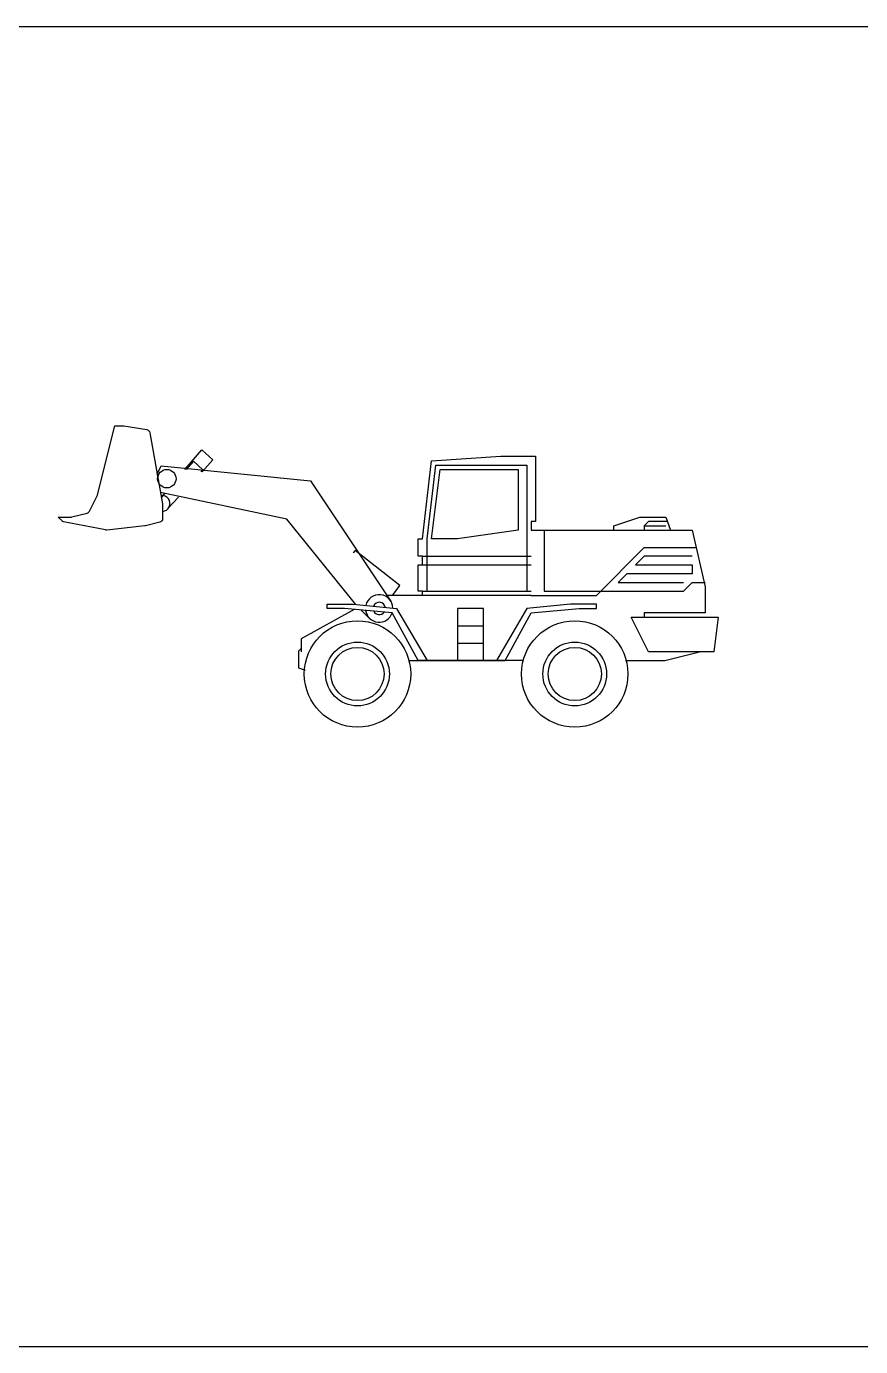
# Model space of a CAD drawing. Extents: x -121210 to 57230, y 84783 to 157800.
# Drawn here: x -62947 to -53348, y 112523 to 127711 of the extents above; entities that cross this region are included whole.
import ezdxf

# ---------------------------------------------------------------- set-up
doc = ezdxf.new("R2010")
doc.units = 0
doc.header["$MEASUREMENT"] = 0
doc.layers.get('0').update_dxf_attribs({"linetype": 'CONTINUOUS'})

# ---------------------------------------------------------------- blocks, each defined once
blk = doc.blocks.new('A$C080626EB')
for p, q in [((6743, 2316), (6993, 2316)), ((4193, 1966), (5443, 1966)), ((6743, 1966), (6643, 1866)), ((6643, 1866), (7293, 1866)), ((7293, 1966), (6743, 1966)), ((7293, 1866), (7293, 1766)), ((6543, 1766), (6443, 1666)), ((7293, 1766), (6543, 1766)), ((4193, 1566), (5443, 1566)), ((6443, 1666), (7193, 1666)), ((4593, 1166), (4893, 1166)), ((4593, 966), (4893, 966)), ((6528, 766), (6978, 766)), ((6978, 766), (7378, 866))]:
    blk.add_line(p, q)
blk.add_lwpolyline([(650, 3467), (747, 3467, -0.041311), (753, 3467), (1020, 3423, -0.341125), (1053, 3387), (1200, 2569, -0.022669), (1200, 2566), (1200, 2399, -0.344151), (1170, 2360), (1003, 2318, -0.033593), (997, 2317), (559, 2268, -0.108525), (542, 2270), (59, 2364, -0.116434), (43, 2374), (0, 2417), (145, 2417, 0.061321), (155, 2419), (332, 2463, 0.218944), (358, 2484), (448, 2663, 0.066661), (451, 2673), (650, 3467)], format="xyb")
for points in [[(1456, 2966), (1653, 3189), (1779, 3077), (1654, 2937)], [(1556, 3059), (1470, 2964)], [(1644, 2939), (1665, 2961), (1556, 3059)], [(4193, 1866), (4193, 1966), (4143, 1966), (4143, 2166), (4193, 2166), (4293, 3066), (5093, 3116), (5493, 3116), (5493, 2366), (5443, 2366), (5443, 2266)], [(1138, 2911), (1185, 3007), (2903, 2834), (3832, 1442)], [(4243, 1566), (4243, 2166), (4343, 3016), (5393, 3016), (5393, 1566)], [(4293, 2166), (4393, 2966), (5293, 2966), (5293, 2266), (4593, 2166), (4293, 2166)], [(3425, 1412), (2630, 2393), (1176, 2701)], [(1223, 2689), (1186, 2648)], [(1266, 2518), (1383, 2648)], [(6393, 2266), (6393, 2316), (6693, 2416), (6993, 2416), (7043, 2266)], [(7010, 2366), (6793, 2366), (6743, 2316), (6743, 2266)], [(5443, 2266), (7293, 2266), (7443, 1616), (7443, 1316), (6743, 1316), (6743, 1266)], [(5593, 2266), (5593, 1566), (7193, 1566), (7293, 1666), (7443, 1666)], [(3415, 2031), (3395, 2004)], [(3844, 1516), (3932, 1630), (3415, 2031)], [(5443, 1516), (6193, 1516), (6743, 2066), (7343, 2066)], [(4193, 1516), (4193, 1566), (4143, 1566), (4143, 1866), (5443, 1866)], [(5350, 766), (4143, 766), (3843, 1316), (3293, 1366), (3093, 1366), (3093, 1416), (3393, 1416), (3893, 1366), (4243, 766)], [(5443, 1516), (3774, 1516)], [(4043, 766), (5143, 766), (5443, 1316), (5993, 1366), (6193, 1366), (6193, 1416), (5893, 1416), (5393, 1366), (5043, 766)], [(3405, 1355), (2793, 1016), (2793, 866)], [(3591, 1240), (3487, 1348)], [(2794, 906), (2766, 873), (2766, 683), (2840, 655)]]:
    blk.add_lwpolyline(points)
for points in [[(4593, 1366), (4593, 766), (4893, 766), (4893, 1366)], [(7593, 1266), (7543, 866), (6793, 866), (6593, 1266)]]:
    blk.add_lwpolyline(points, close=True)
for centre, radius in [((1249, 2859), 106), ((3443, 612), 612), ((5943, 612), 612), ((3443, 612), 367), ((3443, 612), 306), ((5943, 612), 367), ((5943, 612), 306)]:
    blk.add_circle(centre, radius)
for centre, radius, start, end in [((1192, 2574), 92.5, 274.7788, 96.0769), ((3693, 1366), 158, 1.52, 167.0588), ((3693, 1366), 70.7, 10.6355, 157.9433), ((3693, 1366), 158, 188.0461, 341.5651), ((3693, 1366), 70.7, 205.6126, 323.9986)]:
    blk.add_arc(centre, radius, start, end)
blk = doc.blocks.new('FORMATLINES')
at = {"color": 155, "true_color": 0x546d8e}
for p, q in [((-117481, 127711), (-19789, 127711)), ((-117481, 112523), (57230, 112523))]:
    blk.add_line(p, q, dxfattribs=at)

msp = doc.modelspace()

# ---------------------------------------------------------------- block references
for name, p in [('FORMATLINES', (0, 0)), ('A$C080626EB', (-62580, 119649))]:
    msp.add_blockref(name, p)

doc.saveas('drawing.dxf')
